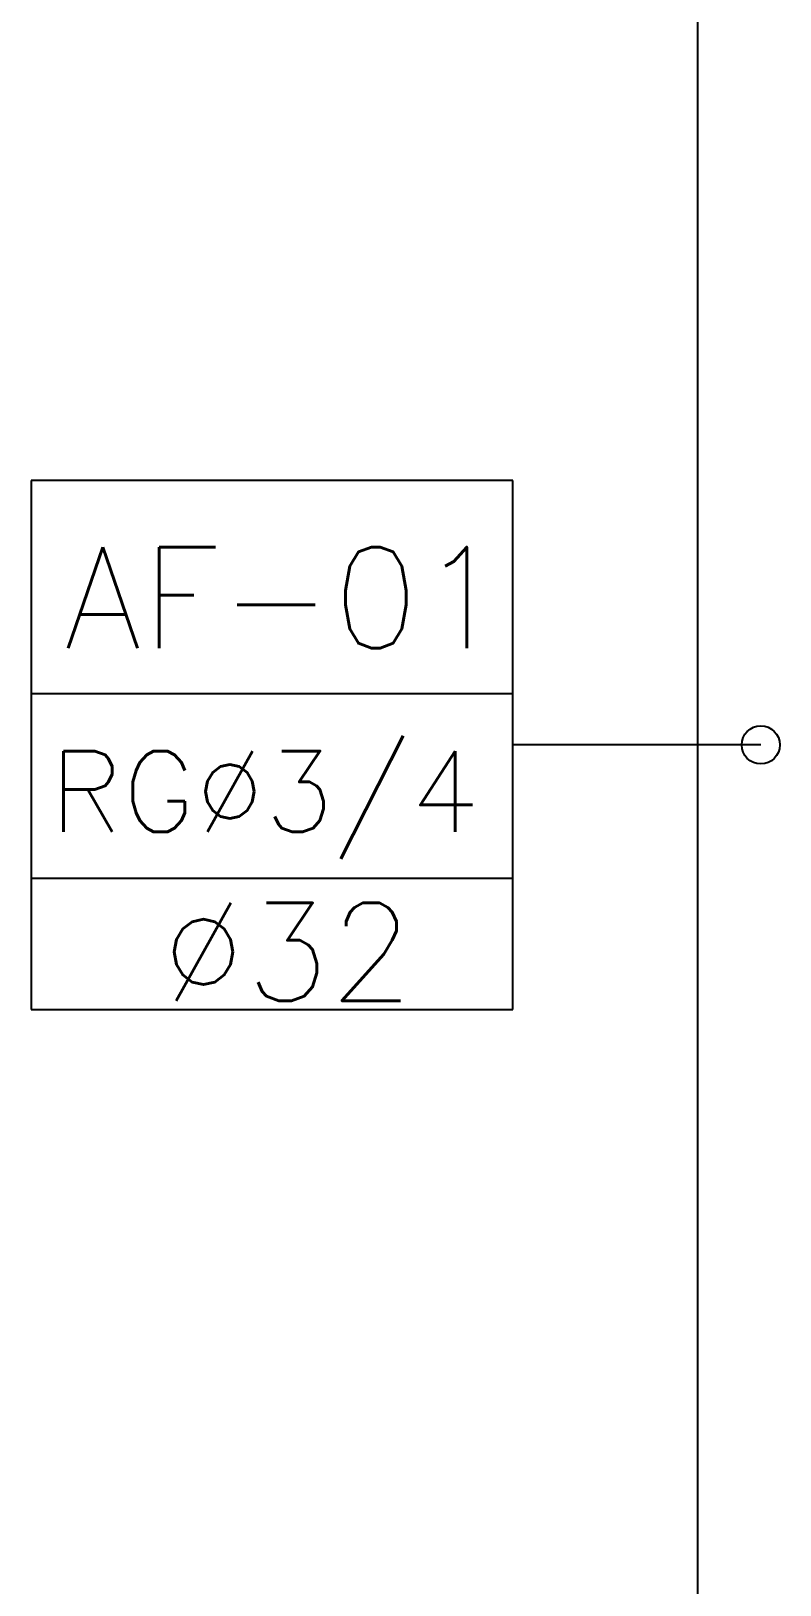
# Model space of a CAD drawing. Header units: millimetres. Extents: x -336 to -33, y -135 to 770.
# Drawn here: x -312.503 to -310.542, y 721.539 to 725.607 of the extents above; entities that cross this region are included whole.
import ezdxf
from ezdxf.enums import TextEntityAlignment as Align

# ---------------------------------------------------------------- set-up
doc = ezdxf.new("R2010")
doc.units = ezdxf.units.MM
doc.header["$LTSCALE"] = 50
doc.header["$MEASUREMENT"] = 0
for name, color, linetype in [('-HIDRO', 8, 'CONTINUOUS'), ('A-PEN-B', 5, 'CONTINUOUS'), ('Prumadas_L', 1, 'CONTINUOUS'), ('Prumadas_Q', 3, 'CONTINUOUS'), ('Prumadas_T', 2, 'CONTINUOUS')]:
    doc.layers.add(name, color=color, linetype=linetype)
doc.styles.add('ROMANS', font='romans', dxfattribs={"height": 0.1})

msp = doc.modelspace()

# ---------------------------------------------------------------- linework, layer by layer
at = {"layer": '-HIDRO', "linetype": 'Continuous'}
msp.add_line((-310.758, 747.1206), (-310.758, 712.1028), dxfattribs=at)
at = {"layer": 'A-PEN-B'}
msp.add_circle((-310.5925, 723.7384), 0.05, dxfattribs=at)
at = {"layer": 'Prumadas_L'}
for p, q in [((-311.2415, 723.8724), (-312.5033, 723.8724)), ((-310.5925, 723.7384), (-311.2415, 723.7384)), ((-311.2415, 723.3884), (-312.5033, 723.3884))]:
    msp.add_line(p, q, dxfattribs=at)
at = {"layer": 'Prumadas_Q'}
for p, q in [((-311.2415, 724.4308), (-312.5033, 724.4308)), ((-312.5033, 724.4308), (-312.5033, 723.0459)), ((-311.2415, 723.0459), (-311.2415, 724.4308)), ((-312.5033, 723.0459), (-311.2415, 723.0459))]:
    msp.add_line(p, q, dxfattribs=at)

# ---------------------------------------------------------------- texts
at = {"layer": 'Prumadas_T', "style": 'ROMANS'}
for s, height, p in [('AF-01', 0.2646, (-311.8388, 723.9917)), ('RG%%C3/4', 0.21168, (-311.892, 723.5104)), ('%%C32', 0.25613, (-311.8322, 723.0683))]:
    msp.add_text(s, height=height, rotation=360, dxfattribs=at).set_placement(p, align=Align.CENTER)

doc.saveas('drawing.dxf')
